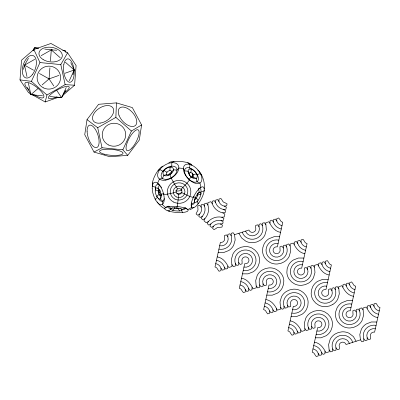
<?xml version="1.0" encoding="UTF-8"?>
<svg xmlns="http://www.w3.org/2000/svg" width="400" height="400" viewBox="0 0 400 400"><rect width="100%" height="100%" fill="white"/><g stroke="black" fill="none" stroke-linecap="round" stroke-linejoin="round"><path stroke-width="0.6" d="M204.16 189.975L204.115 191.02L200.925 191.75L200.91 194.18L197.72 194.905M169.955 170.56L170.03 167.1L171.745 166.16L171.82 162.7L174.03 161.385M141.595 124.96L131.425 131.01L115.87 117.37L116.43 102.89L98.6 104.29L87.02 119.64L84.74 134.68L94.01 152.06L109.905 156.75L127.74 155.35L139.32 140L141.595 124.96L132.33 107.58L116.43 102.89M152.46 182.83L152.34 185.975L155.45 187.32L155.28 189.73L158.39 191.075M204.2 188.925L204.24 187.875A11.76 5.03 71.9 0 0 197.76 170.035M178.715 194.29L177.345 206.545M31.195 94.14L28.51 92.635L20 79.895L21.52 60.215L33.855 49.505L50.93 43.465L67.59 52.79L76.095 65.535L74.575 85.215L62.695 95.525M53.805 85.995L49.06 78.895L49.915 67.79M50.44 61.005L51.295 49.9L44.7 49.06M176.885 208L177.19 205.945M190.835 172.595L191.37 169.18L189.555 167.895L190.085 164.48L187.765 162.725M169.805 174.405L171.225 178.14L173.235 181.915L177.565 188.96M160.855 195.69L160.215 198.985L162.855 201.21L162.22 204.505L165.6 207.47L167.505 206.57M23.43 69.385L24.515 65.15L28.45 58.3M32.27 94.74L45.165 101.965L46.955 94.985L65.13 84.635L74.575 85.215M72.975 74.835L74.215 69.995L70.775 62.64M33.215 50.585L34.5 47.76L38.8 48.18M20 79.895L31.4 81.345L39.965 62.565L33.855 49.505M49.925 96.53L61.595 97.67L66.23 87.5M69.32 80.725L74.215 69.995L65.33 62.205M127.74 155.35L122.86 149.79L131.425 131.01M204.555 206.145L203.13 204.19L201.185 204.82L201.2 207.23A7.06 6.895 -9.3 0 1 199.72 213.985L198.695 216.185L200.21 217.515L202.335 216.28A10.585 10.345 -9.3 0 0 204.555 206.145L204.54 203.735L206.485 203.105L207.91 205.06A14.245 13.915 -9.3 0 1 204.95 218.575L203.925 220.775L206.205 222.775L208.33 221.54A14.245 13.915 -9.3 0 1 221.755 217.205L224.21 216.96L224.855 214.015L222.71 212.84A14.245 13.915 -9.3 0 1 212.25 203.66L210.82 201.705L207.895 202.65L207.91 205.06M202.335 216.28L201.31 218.48L202.825 219.81L204.95 218.575M208.33 221.54L207.305 223.74L208.82 225.07L210.95 223.835A10.585 10.345 -9.3 0 1 221.015 220.58L223.47 220.335L223.9 218.38L221.755 217.205M210.95 223.835L209.92 226.035L211.44 227.365L213.565 226.13A7.06 6.895 -9.3 0 1 220.275 223.96L222.73 223.715L223.16 221.755L221.015 220.58M213.565 226.13L212.54 228.33L214.055 229.655L216.18 228.425A3.53 3.45 -9.3 0 1 219.535 227.34L221.99 227.095L222.42 225.135L220.275 223.96M32.99 50.395L34.5 47.76L38.1 48.22M65.13 84.635L60.81 64.595L67.59 52.79M56.195 96.98L61.595 97.67L65.83 90.29M171.71 171.885L173.545 169.76L177.02 170.155L178.855 168.025L183.38 168.465L184.53 170.885L188.02 171.17L189.165 173.59M170.87 208.87L168.81 211.13L167.885 210.425M172.625 210.29L174.68 208.03M27.44 87.315L30.88 94.675L37.875 88.605M42.07 84.965L49.06 78.895L59.005 75.375M180.99 189.295L186.975 183.25L189.49 179.92L189.105 179.47L191.07 176.89L190.69 176.445M159.1 194.365L156.7 196.325L157.29 196.92M157.585 197.215L155.185 199.18L155.89 199.985M197.395 193.665L199.305 192.35L198.515 189.005L200.905 187.36L199.965 183.01A11.76 6.54 47.7 0 0 193.93 166.36A11.76 6.54 47.7 0 0 184.055 172.235A11.76 6.54 47.7 0 0 199.965 183.01L196.96 181.79A8.815 4.905 47.7 0 1 185.035 173.71A8.815 4.905 47.7 0 1 192.435 169.305A8.815 4.905 47.7 0 1 196.96 181.79L196.305 178.435A5.875 3.27 47.7 0 0 193.29 170.12A5.875 3.27 47.7 0 0 188.355 173.05A5.875 3.27 47.7 0 0 196.305 178.435L193.3 177.215A2.93 1.63 47.7 0 1 189.335 174.525A2.93 1.63 47.7 0 1 191.795 173.065A2.93 1.63 47.7 0 1 193.3 177.215M197.475 193.88A2.93 0.975 -61.8 0 1 196.915 197.055A2.93 0.975 -61.8 0 1 194.64 198.985L194.745 202.35L191.67 204.02L191.77 207.385L187.825 209.635L185.125 207.75L182.12 209.54L180.77 208.6M199.72 213.985L197.595 215.22L196.075 213.89L197.105 211.695A3.53 3.45 -9.3 0 0 197.845 208.315L197.825 205.905L199.77 205.275L201.2 207.23M26.985 76.6L24.515 65.15L34.695 59.355M41.12 55.695L51.295 49.9L56.745 50.235M87.02 119.64L97.695 127.72L115.87 117.37M332.9 304.405L329.57 305.965L325.955 306.65A13.855 13.535 -9.3 0 1 318.82 305.205L315.8 303.17L313.405 300.455A13.855 13.535 -9.3 0 1 311.165 293.68L311.475 290.09L312.695 286.685A13.855 13.535 -9.3 0 1 317.59 281.36L322.705 279.345L328.205 279.37M94.01 152.06L102.015 147.76L122.86 149.79M158.105 170.455L159.84 169.52L162.765 171.275L164.045 170.505L166.97 172.26M197.605 203.865L198.475 203.4L197.05 201.505M172.45 207.785L171.015 208.46L168.46 206.125M193.39 174.835L196.49 173.665L197.235 174.635L200.33 173.465L201.39 174.675M176.16 192.045C172.095 193.28 167.97 194.215 163.72 194.595M64.855 73.305L74.215 69.995M45.165 101.965L58.705 97.175M218.91 249.135A10.585 10.345 -9.3 0 0 231.2 235.75L231.185 233.335L233.13 232.71L234.555 234.665L248.96 230.01A3.53 3.45 -9.3 0 0 253.4 232.2A3.53 3.45 -9.3 0 0 255.67 227.845L255.655 225.43L257.6 224.805L259.03 226.76A7.06 6.895 -9.3 0 1 254.48 235.48A7.06 6.895 -9.3 0 1 245.6 231.095M376.085 325.385A10.585 10.345 -9.3 0 0 363.795 338.77L363.815 341.18L361.87 341.81L360.44 339.855L346.035 344.51A3.53 3.45 -9.3 0 0 341.595 342.315A3.53 3.45 -9.3 0 0 339.325 346.675L339.34 349.085L337.395 349.715L335.97 347.76A7.06 6.895 -9.3 0 1 340.515 339.04A7.06 6.895 -9.3 0 1 349.395 343.425M166.875 174.64L163.86 175.27L162.49 178.43L159.475 179.06L157.615 183.14L159.405 185.195L157.915 188.315L159.705 190.365A2.93 1.255 71.9 0 0 158.365 191.815A2.93 1.255 71.9 0 0 160.005 195.52A2.93 1.255 71.9 0 0 161.345 194.075M224.19 206.085L226.645 205.84L227.075 203.88L224.93 202.705A3.53 3.45 -9.3 0 1 222.315 200.41L220.885 198.455L218.94 199.085L218.96 201.495A7.06 6.895 -9.3 0 0 224.19 206.085L226.335 207.26L225.905 209.215L223.45 209.46A10.585 10.345 -9.3 0 1 215.6 202.58L214.175 200.625L212.23 201.25L212.245 203.66M222.71 212.84L225.165 212.595L225.595 210.635L223.45 209.46M160.965 194.035L163.98 193.78M63.4 50.64L65.215 50.755L66.01 52.45M28.415 83.225L30.88 94.675L34.51 94.895M51.085 49.375L52.315 49.495M62.76 50.515L65.215 50.755L65.475 51.96M39.965 62.565L60.81 64.595M30.88 94.675L42.55 95.81M279.585 236.73L274.085 236.705L268.97 238.72A13.855 13.535 -9.3 0 0 264.075 244.05L262.855 247.455L262.545 251.045A13.855 13.535 -9.3 0 0 264.785 257.82L267.18 260.535L270.2 262.57A13.855 13.535 -9.3 0 0 277.335 264.015L280.95 263.325L284.28 261.77A13.855 13.535 -9.3 0 0 289.175 256.44L290.67 251.25L290.04 244.1L293.315 243.045C295.665 247.825 299.115 252.785 304.85 253.685M303.895 258.05L298.395 258.025L293.28 260.04A13.855 13.535 -9.3 0 0 288.385 265.37L287.165 268.775L286.855 272.365A13.855 13.535 -9.3 0 0 289.095 279.135L291.49 281.855L294.51 283.885A13.855 13.535 -9.3 0 0 301.645 285.33L305.26 284.645L308.59 283.09A13.855 13.535 -9.3 0 0 313.485 277.76L314.98 272.57L314.35 265.42L317.625 264.36C319.975 269.145 323.425 274.105 329.16 275.005M218.17 252.515L223.67 252.54L228.785 250.525A13.855 13.535 -9.3 0 0 233.68 245.195L235.175 240.005L234.555 234.665M242.48 273.835L247.98 273.855L253.1 271.84A13.855 13.535 -9.3 0 0 257.99 266.515L259.21 263.11L259.52 259.52A13.855 13.535 -9.3 0 0 257.28 252.745L254.885 250.03L251.865 247.995A13.855 13.535 -9.3 0 0 244.73 246.55L241.115 247.24L237.785 248.795A13.855 13.535 -9.3 0 0 232.89 254.125L231.395 259.315L232.03 266.465L228.75 267.52C226.4 262.74 222.95 257.78 217.215 256.875M352.515 300.685L347.015 300.66L341.9 302.675A13.855 13.535 -9.3 0 0 337.005 308.005L335.785 311.41L335.475 315A13.855 13.535 -9.3 0 0 337.715 321.775L340.11 324.49L343.13 326.525A13.855 13.535 -9.3 0 0 350.265 327.97L353.88 327.28L357.21 325.725A13.855 13.535 -9.3 0 0 362.105 320.395L363.6 315.205L362.97 308.055L366.245 307C368.595 311.78 372.045 316.74 377.78 317.64M266.79 295.15L272.29 295.175L277.41 293.16A13.855 13.535 -9.3 0 0 282.3 287.83L283.52 284.43L283.83 280.84A13.855 13.535 -9.3 0 0 281.59 274.065L279.195 271.345L276.175 269.315A13.855 13.535 -9.3 0 0 269.04 267.87L265.425 268.555L262.095 270.115A13.855 13.535 -9.3 0 0 257.2 275.44L255.705 280.63L256.34 287.78L253.06 288.84C250.71 284.055 247.26 279.1 241.525 278.195M376.825 322.005L371.325 321.98L366.21 323.995A13.855 13.535 -9.3 0 0 361.315 329.325L359.82 334.515L360.44 339.855M291.1 316.47L296.6 316.495L301.72 314.48A13.855 13.535 -9.3 0 0 306.61 309.15L307.83 305.745L308.14 302.155A13.855 13.535 -9.3 0 0 305.9 295.38L303.505 292.665L300.485 290.63A13.855 13.535 -9.3 0 0 293.35 289.185L289.735 289.875L286.405 291.43A13.855 13.535 -9.3 0 0 281.51 296.76L280.015 301.95L280.65 309.1L277.37 310.16C275.02 305.375 271.57 300.415 265.835 299.515M315.41 337.79L320.91 337.81L326.03 335.795A13.855 13.535 -9.3 0 0 330.92 330.47L332.14 327.065L332.45 323.475A13.855 13.535 -9.3 0 0 330.21 316.7L327.815 313.985L324.795 311.95A13.855 13.535 -9.3 0 0 317.66 310.505L314.045 311.195L310.715 312.75A13.855 13.535 -9.3 0 0 305.82 318.08L304.325 323.27L304.96 330.42L301.68 331.475C299.33 326.695 295.88 321.735 290.145 320.83M280.54 232.37C274.805 231.465 271.355 226.505 269.005 221.725L265.73 222.785L266.36 229.93L264.865 235.12A13.855 13.535 -9.3 0 1 259.97 240.45L256.64 242.01L253.025 242.695A13.855 13.535 -9.3 0 1 245.89 241.25L241.585 237.935L238.89 233.265M353.47 296.325C347.735 295.42 344.285 290.46 341.935 285.68L338.66 286.74L339.29 293.885L337.795 299.075A13.855 13.535 -9.3 0 1 332.9 304.405M314.455 342.15C320.19 343.055 323.64 348.01 325.99 352.795L329.27 351.735L328.635 344.585L330.13 339.395A13.855 13.535 -9.3 0 1 335.025 334.07L338.355 332.51L341.97 331.825A13.855 13.535 -9.3 0 1 349.105 333.27L353.415 336.585L356.105 341.255M193.275 197.475L189.82 196.455L181.7 192.585M193.335 196.75L195.49 197.4M158.115 191.455L159.615 192.065L160.275 195.42L161.275 195.825M24.515 65.15L33.585 70.23M39.455 73.515L49.06 78.895M51.295 49.9L60.185 57.69M31.4 81.345L46.955 94.985M196.315 197.99L198.09 200.36M379.26 310.885A7.06 6.895 -9.3 0 1 374.025 306.295L372.6 304.34L370.655 304.97L370.67 307.38A10.585 10.345 -9.3 0 0 378.52 314.265M370.67 307.38L369.245 305.425L367.3 306.055L367.315 308.465M354.95 289.565A7.06 6.895 -9.3 0 1 349.715 284.98L348.29 283.025L346.345 283.65L346.36 286.06A10.585 10.345 -9.3 0 0 354.21 292.945M346.36 286.06L344.935 284.105L342.99 284.735L343.005 287.145M362.98 309.865L361.555 307.91L359.61 308.54L359.625 310.95A10.585 10.345 -9.3 0 1 351.01 324.44A10.585 10.345 -9.3 0 1 338.98 313.895A10.585 10.345 -9.3 0 1 351.775 304.065M330.64 268.25A7.06 6.895 -9.3 0 1 325.405 263.66L323.98 261.705L322.035 262.335L322.05 264.745A10.585 10.345 -9.3 0 0 329.9 271.625M359.625 310.95L358.195 308.995L356.25 309.62L356.27 312.03A7.06 6.895 -9.3 0 1 350.525 321.03A7.06 6.895 -9.3 0 1 342.505 314A7.06 6.895 -9.3 0 1 351.035 307.445M322.05 264.745L320.625 262.79L318.68 263.415L318.695 265.825M356.27 312.03L354.84 310.08L352.895 310.705L352.91 313.115A3.53 3.45 -9.3 0 1 350.04 317.615A3.53 3.45 -9.3 0 1 346.03 314.1A3.53 3.45 -9.3 0 1 350.295 310.82L355.69 286.19A3.53 3.45 -9.3 0 1 353.075 283.895L351.645 281.94L349.7 282.565L349.715 284.98M338.67 288.545L337.245 286.59L335.3 287.22L335.315 289.63A10.585 10.345 -9.3 0 1 326.7 303.125A10.585 10.345 -9.3 0 1 314.67 292.58A10.585 10.345 -9.3 0 1 327.465 282.745M306.33 246.93A7.06 6.895 -9.3 0 1 301.095 242.34L299.67 240.385L297.725 241.015L297.74 243.425A10.585 10.345 -9.3 0 0 305.59 250.31M335.315 289.63L333.885 287.675L331.94 288.305L331.96 290.715A7.06 6.895 -9.3 0 1 326.215 299.71A7.06 6.895 -9.3 0 1 318.195 292.68A7.06 6.895 -9.3 0 1 326.725 286.125M375.345 328.76A7.06 6.895 -9.3 0 0 367.155 337.685L368.58 339.64L370.525 339.015L370.51 336.605A3.53 3.45 -9.3 0 1 374.605 332.14L380 307.505A3.53 3.45 -9.3 0 1 377.385 305.21L375.955 303.255L374.01 303.885L374.025 306.295M297.74 243.425L296.315 241.47L294.37 242.1L294.385 244.51M331.96 290.715L330.53 288.76L328.585 289.39L328.6 291.8A3.53 3.45 -9.3 0 1 325.73 296.295A3.53 3.45 -9.3 0 1 321.72 292.78A3.53 3.45 -9.3 0 1 325.985 289.505L331.38 264.87A3.53 3.45 -9.3 0 1 328.765 262.575L327.335 260.62L325.39 261.25L325.405 263.66M314.36 267.225L312.935 265.275L310.99 265.9L311.005 268.31A10.585 10.345 -9.3 0 1 302.39 281.805A10.585 10.345 -9.3 0 1 290.36 271.26A10.585 10.345 -9.3 0 1 303.155 261.43M363.795 338.77L365.225 340.725L367.17 340.1L367.155 337.685M282.02 225.61A7.06 6.895 -9.3 0 1 276.785 221.02L275.36 219.07L273.415 219.695L273.43 222.105A10.585 10.345 -9.3 0 0 281.28 228.99M311.005 268.31L309.575 266.355L307.63 266.985L307.65 269.395A7.06 6.895 -9.3 0 1 301.905 278.39A7.06 6.895 -9.3 0 1 293.885 271.36A7.06 6.895 -9.3 0 1 302.415 264.805M273.43 222.105L272.005 220.15L270.06 220.78L270.075 223.19M307.65 269.395L306.22 267.44L304.275 268.07L304.29 270.48A3.53 3.45 -9.3 0 1 301.42 274.98A3.53 3.45 -9.3 0 1 297.41 271.46A3.53 3.45 -9.3 0 1 301.675 268.185L307.07 243.55A3.53 3.45 -9.3 0 1 304.455 241.255L303.025 239.3L301.08 239.93L301.095 242.34M290.05 245.91L288.625 243.955L286.68 244.585L286.695 246.995A10.585 10.345 -9.3 0 1 278.08 260.485A10.585 10.345 -9.3 0 1 266.05 249.94A10.585 10.345 -9.3 0 1 278.845 240.11M286.695 246.995L285.265 245.04L283.32 245.665L283.34 248.075A7.06 6.895 -9.3 0 1 277.595 257.075A7.06 6.895 -9.3 0 1 269.575 250.045A7.06 6.895 -9.3 0 1 278.105 243.49M283.34 248.075L281.91 246.125L279.965 246.75L279.98 249.16A3.53 3.45 -9.3 0 1 277.11 253.66A3.53 3.45 -9.3 0 1 273.1 250.145A3.53 3.45 -9.3 0 1 277.365 246.865L282.76 222.235A3.53 3.45 -9.3 0 1 280.145 219.94L278.715 217.985L276.77 218.61L276.785 221.02M265.74 224.59L264.315 222.635L262.37 223.265L262.385 225.675A10.585 10.345 -9.3 0 1 255.565 238.755A10.585 10.345 -9.3 0 1 242.245 232.18M262.385 225.675L260.955 223.72L259.01 224.35L259.03 226.76M352.75 342.34A10.585 10.345 -9.3 0 0 339.43 335.765A10.585 10.345 -9.3 0 0 332.61 348.845L334.04 350.8L335.985 350.17L335.97 347.76M329.255 349.93L330.685 351.885L332.63 351.255L332.61 348.845M316.89 331.03A7.06 6.895 -9.3 0 0 325.42 324.475A7.06 6.895 -9.3 0 0 317.4 317.445A7.06 6.895 -9.3 0 0 311.66 326.44L313.085 328.395L315.03 327.77L315.015 325.36A3.53 3.45 -9.3 0 1 317.885 320.86A3.53 3.45 -9.3 0 1 321.895 324.375A3.53 3.45 -9.3 0 1 317.63 327.65L312.235 352.285A3.53 3.45 -9.3 0 1 314.85 354.58L316.28 356.535L318.225 355.905L318.21 353.495A7.06 6.895 -9.3 0 0 312.975 348.91M218.96 201.495L217.53 199.54L215.585 200.165L215.6 202.58M316.15 334.41A10.585 10.345 -9.3 0 0 328.945 324.58A10.585 10.345 -9.3 0 0 316.92 314.03A10.585 10.345 -9.3 0 0 308.3 327.525L309.73 329.48L311.675 328.85L311.66 326.44M304.945 328.61L306.375 330.565L308.32 329.935L308.3 327.525M292.58 309.71A7.06 6.895 -9.3 0 0 301.11 303.16A7.06 6.895 -9.3 0 0 293.09 296.13A7.06 6.895 -9.3 0 0 287.35 305.125L288.775 307.08L290.72 306.45L290.705 304.04A3.53 3.45 -9.3 0 1 293.575 299.54A3.53 3.45 -9.3 0 1 297.585 303.055A3.53 3.45 -9.3 0 1 293.32 306.335L287.925 330.97A3.53 3.45 -9.3 0 1 290.54 333.265L291.97 335.215L293.915 334.59L293.9 332.18A7.06 6.895 -9.3 0 0 288.665 327.59M313.715 345.53A10.585 10.345 -9.3 0 1 321.565 352.415L322.995 354.365L324.94 353.74L324.92 351.33M291.84 313.09A10.585 10.345 -9.3 0 0 304.635 303.26A10.585 10.345 -9.3 0 0 292.61 292.715A10.585 10.345 -9.3 0 0 283.99 306.21L285.42 308.16L287.365 307.535L287.35 305.125M318.21 353.495L319.635 355.45L321.58 354.825L321.565 352.415M231.2 235.75L229.77 233.795L227.825 234.42L227.845 236.83A7.06 6.895 -9.3 0 1 219.65 245.755M280.635 307.29L282.065 309.245L284.01 308.62L283.99 306.21M268.27 288.395A7.06 6.895 -9.3 0 0 276.8 281.84A7.06 6.895 -9.3 0 0 268.78 274.81A7.06 6.895 -9.3 0 0 263.04 283.805L264.465 285.76L266.41 285.13L266.395 282.72A3.53 3.45 -9.3 0 1 269.265 278.225A3.53 3.45 -9.3 0 1 273.275 281.74A3.53 3.45 -9.3 0 1 269.01 285.015L263.615 309.65A3.53 3.45 -9.3 0 1 266.23 311.945L267.66 313.9L269.605 313.27L269.59 310.86A7.06 6.895 -9.3 0 0 264.355 306.27M289.405 324.21A10.585 10.345 -9.3 0 1 297.255 331.095L298.685 333.05L300.63 332.42L300.61 330.01M227.845 236.83L226.415 234.875L224.47 235.505L224.485 237.915A3.53 3.45 -9.3 0 1 220.39 242.38L214.995 267.015A3.53 3.45 -9.3 0 1 217.61 269.305L219.04 271.26L220.985 270.635L220.97 268.225A7.06 6.895 -9.3 0 0 215.735 263.635M267.53 291.775A10.585 10.345 -9.3 0 0 280.325 281.94A10.585 10.345 -9.3 0 0 268.3 271.395A10.585 10.345 -9.3 0 0 259.68 284.89L261.11 286.845L263.055 286.215L263.04 283.805M293.9 332.18L295.325 334.135L297.27 333.505L297.255 331.095M256.325 285.975L257.755 287.93L259.7 287.3L259.68 284.89M243.96 267.075A7.06 6.895 -9.3 0 0 252.49 260.52A7.06 6.895 -9.3 0 0 244.47 253.49A7.06 6.895 -9.3 0 0 238.73 262.485L240.155 264.44L242.1 263.815L242.085 261.405A3.53 3.45 -9.3 0 1 244.955 256.905A3.53 3.45 -9.3 0 1 248.965 260.42A3.53 3.45 -9.3 0 1 244.7 263.695L239.305 288.33A3.53 3.45 -9.3 0 1 241.92 290.625L243.35 292.58L245.295 291.95L245.28 289.54A7.06 6.895 -9.3 0 0 240.045 284.955M265.095 302.895A10.585 10.345 -9.3 0 1 272.945 309.775L274.375 311.73L276.32 311.1L276.3 308.69M243.22 270.455A10.585 10.345 -9.3 0 0 256.015 260.625A10.585 10.345 -9.3 0 0 243.99 250.075A10.585 10.345 -9.3 0 0 235.37 263.57L236.8 265.525L238.745 264.895L238.73 262.485M269.59 310.86L271.015 312.815L272.96 312.185L272.945 309.775M232.015 264.655L233.445 266.61L235.39 265.98L235.37 263.57M240.785 281.575A10.585 10.345 -9.3 0 1 248.635 288.46L250.06 290.41L252.005 289.785L251.99 287.375M245.28 289.54L246.705 291.495L248.65 290.87L248.635 288.46M216.475 260.255A10.585 10.345 -9.3 0 1 224.325 267.14L225.75 269.095L227.695 268.465L227.68 266.055M220.97 268.225L222.395 270.18L224.34 269.55L224.325 267.14M56.85 90.565L61.595 97.67M181.445 210.39L182.55 212.47M178.105 208.36L179.485 210.955M97.695 127.72L102.015 147.76M198.515 189.005A8.815 2.93 -61.8 0 1 201.02 190.82M200.925 191.75A8.815 2.93 -61.8 0 1 200.72 192.8M194.425 203.46A8.815 2.93 -61.8 0 1 191.255 202.93M185.125 207.75A8.815 2.23 4.7 0 1 183.26 209.58M169.895 208.545A8.815 2.23 4.7 0 1 167.815 206.755M159.94 190.575A2.93 1.255 71.9 0 1 160.175 190.84M164.26 198.57A8.815 3.77 71.9 0 1 158.22 198.305M155.37 189.545A8.815 3.77 71.9 0 1 160.11 185.82M160.81 186.625A8.815 3.77 71.9 0 1 161.49 187.58M152.58 185.97A11.76 3.91 -61.8 0 1 155.24 175.02A11.76 3.91 -61.8 0 1 162.915 166.15M168.755 162.825A11.76 2.975 4.7 0 1 181.985 161.6A11.76 2.975 4.7 0 1 191.835 165.545M192.545 177.515A11.76 5.03 71.9 0 1 192.485 172.87M193.85 207.285A11.76 7.23 -33.1 0 1 189.685 209.84M197.105 194.79A11.76 7.23 -33.1 0 1 197.93 195.595M179.07 208.19A2.93 0.74 4.7 0 1 174.085 207.805M165.065 208.845A11.76 6.54 47.7 0 1 157.15 201.905M158.735 190.245A11.76 6.54 47.7 0 1 160 190.3M195.41 197.585A8.815 5.42 -33.1 0 1 195.335 199.49M158.565 193.185A8.815 4.905 47.7 0 1 160.35 191.75M159.875 195.74A5.875 3.27 47.7 0 1 161.33 195.12M181.675 192.725A11.76 11.49 -9.3 0 1 176.845 193.5M168.765 174.37A11.76 11.49 -9.3 0 1 171.63 172.09M192.235 177.51A8.815 3.77 71.9 0 1 192.83 173.605M181.94 189.855A8.815 8.615 -9.3 0 1 175.7 190.855M56.2 97.16A11.76 3.045 -28.5 0 1 49.73 95.365A11.76 3.045 -28.5 0 1 66.13 86.465A11.76 3.045 -28.5 0 1 64.11 92.87M28.79 90.17A11.76 3.735 38 0 1 28.665 82.69A11.76 3.735 38 0 1 43.375 94.535A11.76 3.735 38 0 1 34.9 95.085M100.61 123.04A11.76 7.23 -33.1 0 0 113.31 108.58A11.76 7.23 -33.1 0 0 95.445 111.525A11.76 7.23 -33.1 0 0 100.61 123.04M118.935 115.13A11.76 6.54 47.7 0 0 134.845 125.9A11.76 6.54 47.7 0 0 128.81 109.255A11.76 6.54 47.7 0 0 118.935 115.13M131.99 147.95A11.76 3.91 -61.8 0 0 138.525 130.165A11.76 3.91 -61.8 0 0 127.25 142.555A11.76 3.91 -61.8 0 0 131.99 147.95M108.615 145A11.76 11.49 -9.3 0 0 125.71 134.065A11.76 11.49 -9.3 0 0 107.59 125.125A11.76 11.49 -9.3 0 0 108.615 145M87.09 131.305A11.76 5.03 71.9 0 0 96.345 147.64A11.76 5.03 71.9 0 0 95.85 130.17A11.76 5.03 71.9 0 0 87.09 131.305M104.665 154.29A11.76 2.975 4.7 0 0 122.99 153.48A11.76 2.975 4.7 0 0 106.26 149.255A11.76 2.975 4.7 0 0 104.665 154.29M165.73 180.15A11.76 7.23 -33.1 0 0 178.43 165.685A11.76 7.23 -33.1 0 0 160.565 168.63A11.76 7.23 -33.1 0 0 165.73 180.15M173.74 202.11A11.76 11.49 -9.3 0 0 190.83 191.17A11.76 11.49 -9.3 0 0 172.71 182.23A11.76 11.49 -9.3 0 0 173.74 202.11M167.18 179.24A8.815 5.42 -33.1 0 0 176.7 168.4A8.815 5.42 -33.1 0 0 163.31 170.61A8.815 5.42 -33.1 0 0 167.18 179.24M168.435 174.91A2.93 1.805 -33.1 0 0 171.605 171.305A2.93 1.805 -33.1 0 0 167.15 172.04A2.93 1.805 -33.1 0 0 168.435 174.91M166.985 175.815A5.875 3.615 -33.1 0 0 173.33 168.59A5.875 3.615 -33.1 0 0 164.41 170.06A5.875 3.615 -33.1 0 0 166.985 175.815M175.01 199.135A8.815 8.615 -9.3 0 0 187.825 190.94A8.815 8.615 -9.3 0 0 174.245 184.235A8.815 8.615 -9.3 0 0 175.01 199.135M176.42 196.97A5.875 5.74 -9.3 0 0 184.955 191.505A5.875 5.74 -9.3 0 0 175.905 187.04A5.875 5.74 -9.3 0 0 176.42 196.97M177.69 193.995A2.93 2.865 -9.3 0 0 181.955 191.27A2.93 2.865 -9.3 0 0 177.435 189.04A2.93 2.865 -9.3 0 0 177.69 193.995M197.11 205.055A11.76 3.91 -61.8 0 0 203.645 187.27A11.76 3.91 -61.8 0 0 192.37 199.66A11.76 3.91 -61.8 0 0 197.11 205.055M197.41 201.185A5.875 1.955 -61.8 0 0 200.675 192.305A5.875 1.955 -61.8 0 0 195.04 198.495A5.875 1.955 -61.8 0 0 197.41 201.185M169.785 211.395A11.76 2.975 4.7 0 0 188.11 210.585A11.76 2.975 4.7 0 0 171.38 206.365A11.76 2.975 4.7 0 0 169.785 211.395M173.11 210.42A5.875 1.485 4.7 0 0 182.26 210.015A5.875 1.485 4.7 0 0 173.905 207.905A5.875 1.485 4.7 0 0 173.11 210.42M152.21 188.415A11.76 5.03 71.9 0 0 161.47 204.745A11.76 5.03 71.9 0 0 160.97 187.275A11.76 5.03 71.9 0 0 152.21 188.415M155.215 190.95A5.875 2.51 71.9 0 0 159.84 199.105A5.875 2.51 71.9 0 0 159.59 190.38A5.875 2.51 71.9 0 0 155.215 190.95M43.125 59.56A11.76 7.3 8.1 0 0 62.14 56.855A11.76 7.3 8.1 0 0 46.625 47.335A11.76 7.3 8.1 0 0 43.125 59.56M63.845 64.42A11.76 5.245 84.1 0 0 69.665 82.255A11.76 5.245 84.1 0 0 73.015 64.985A11.76 5.245 84.1 0 0 63.845 64.42M43.495 87.895A11.76 11.49 -9.3 0 0 60.59 76.96A11.76 11.49 -9.3 0 0 42.47 68.02A11.76 11.49 -9.3 0 0 43.495 87.895M32.445 74.47A11.76 6.365 -72.2 0 0 33.28 55.64A11.76 6.365 -72.2 0 0 22.32 70.005A11.76 6.365 -72.2 0 0 32.445 74.47"/></g></svg>
